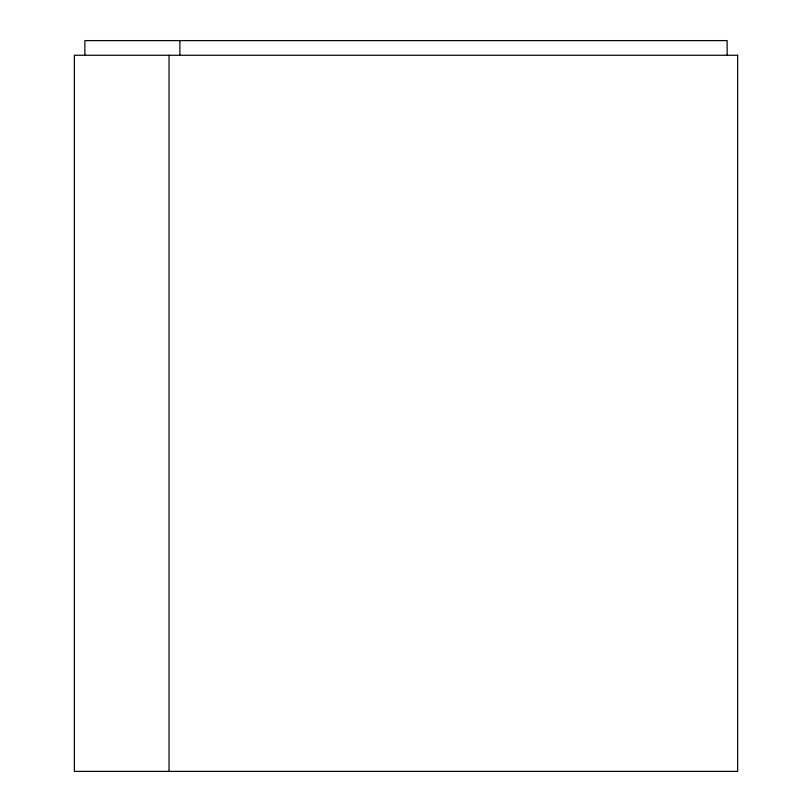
<?xml version="1.0" encoding="UTF-8"?>
<svg xmlns="http://www.w3.org/2000/svg" width="812" height="812" viewBox="0 0 812 812"><rect width="100%" height="100%" fill="white"/><g stroke="black" fill="none" stroke-linecap="round" stroke-linejoin="round"><path stroke-width="1.22" d="M727.146 55.267L727.146 40.6L84.884 40.6L84.884 55.267M179.878 40.6L179.878 55.267M169.028 55.267L169.028 771.4M737.631 55.267L74.369 55.267L74.369 771.4L737.631 771.4L737.631 55.267"/></g></svg>
